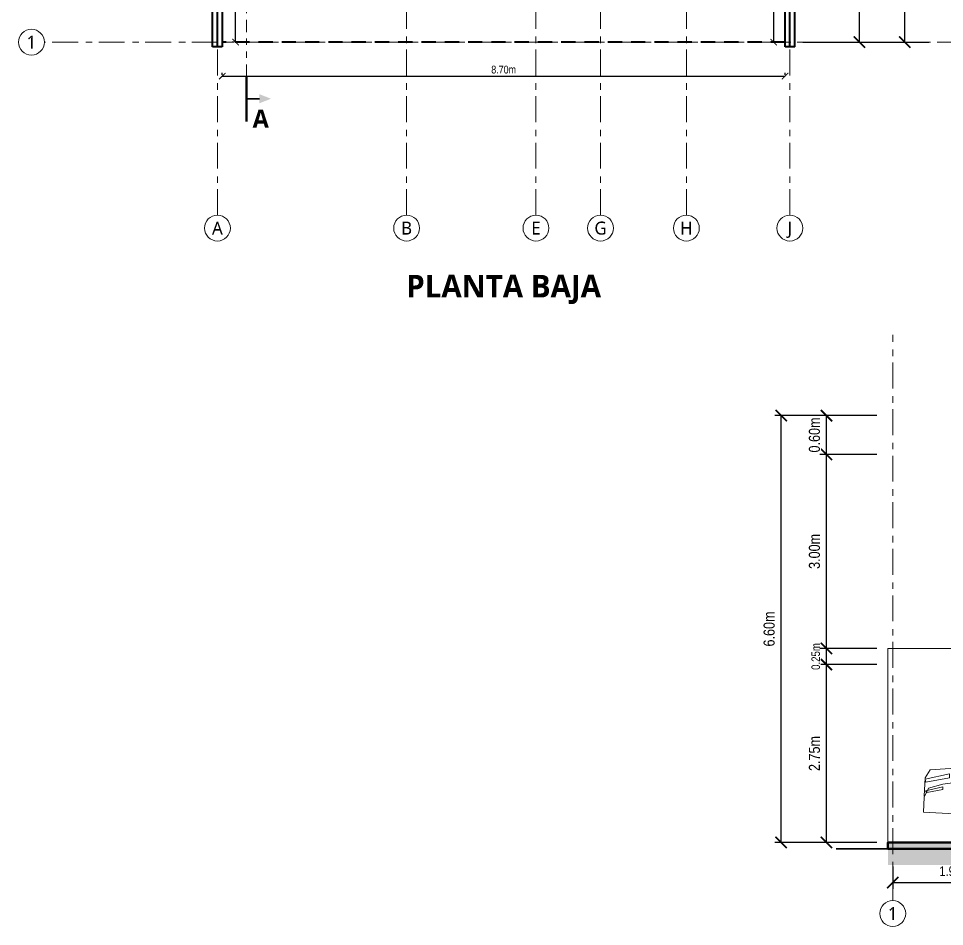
# Model space of a CAD drawing. Header units: metres. Extents: x 28.9 to 123.7, y -14.9 to 30.2.
# Drawn here: x 28.86 to 43.17, y -13.8 to 0.24 of the extents above; entities that cross this region are included whole.
import ezdxf
from ezdxf.enums import TextEntityAlignment as Align

# ---------------------------------------------------------------- set-up
doc = ezdxf.new("R2010")
doc.units = ezdxf.units.M
for name, pattern in [('EJE', [0.6, 0.4, -0.08, 0, -0.12]), ('PHANTOM', [6.35, 3.175, -0.635, 0.635, -0.635, 0.635, -0.635]), ('VACIO', [0.36, 0.22, -0.14])]:
    doc.linetypes.add(name, pattern=pattern)
for name, color, linetype, lineweight in [('001_Muros', 7, 'Continuous', 40), ('002_EjesVerticales', 8, 'EJE', 9), ('003_EjesHorizontales', 8, 'EJE', 9), ('007_Textos', 7, 'Continuous', 18), ('008_Cotas', 8, 'Continuous', 13), ('013_Cortes', 7, 'Continuous', 50), ('014_Achurados', 8, 'Continuous', 5), ('015_Proyeccion', 8, 'Continuous', 13), ('017_LineaDeCorte', 1, 'Continuous', 30), ('018_Terreno', 7, 'Continuous', 35), ('019_Entourage', 8, 'Continuous', 13)]:
    doc.layers.add(name, color=color, linetype=linetype, lineweight=lineweight)
doc.styles.add('OpenSans', font='OpenSans-Regular.ttf')
doc.styles.add('OpenSans-SemiBold', font='OpenSans-SemiBold.ttf')
doc.styles.add('OpenSansCondensed-Light', font='OpenSansCondensed-Light.ttf')
doc.dimstyles.new('EZDXF', dxfattribs={"dimtxt": 0.25, "dimasz": 0.175, "dimexe": 0.375, "dimexo": 0.125, "dimgap": 0.1, "dimtad": 1, "dimzin": 4, "dimtxsty": 'OpenSansCondensed-Light', "dimblk": 'ARCHTICK', "dimcen": 2.5, "dimazin": 1, "dimtfac": 0.5, "dimtmove": 2, "dimatfit": 3})

# ---------------------------------------------------------------- blocks, each defined once
blk = doc.blocks.new('EJE')
at = {"color": 0, "linetype": 'Continuous'}
blk.add_circle((0, 0), 0.2, dxfattribs=at)
at = {"color": 0, "style": 'OpenSans'}
blk.add_attdef('EJE', text='', height=0.2, dxfattribs=at).set_placement((0, 0), align=Align.MIDDLE_CENTER)
blk = doc.blocks.new('_ARCHTICK')
at = {"color": 0, "linetype": 'ByBlock', "const_width": 0.15}
blk.add_lwpolyline([(-0.5, -0.5), (0.5, 0.5)], dxfattribs=at)
blk = doc.blocks.new('*D134')
at = {"color": 0, "transparency": 16777216}
for p, q in [((40.985, 5.221), (42.235, 5.221)), ((41.86, -0.125), (41.86, 5.221)), ((40.985, -0.125), (42.235, -0.125))]:
    blk.add_line(p, q, dxfattribs=at)
at = {"layer": 'Defpoints', "transparency": 16777216}
for p in [(40.86, 5.221), (40.86, -0.125), (41.86, -0.125)]:
    blk.add_point(p, dxfattribs=at)
at = {"layer": '008_Cotas', "color": 0, "transparency": 16777216, "xscale": 0.175, "yscale": 0.175}
for p, rotation in [((41.86, 5.221), 90), ((41.86, -0.125), 270)]:
    blk.add_blockref('_ARCHTICK', p, dxfattribs=dict(at, rotation=rotation))
at = {"layer": '008_Cotas', "color": 0, "transparency": 16777216, "insert": (41.675, 2.548), "char_height": 0.17, "attachment_point": 5, "rotation": 90, "style": 'OpenSansCondensed-Light', "bg_fill": 3, "box_fill_scale": 1.1, "bg_fill_color": 0, "bg_fill_transparency": 0}
blk.add_mtext('5.35m', dxfattribs=at)
blk = doc.blocks.new('*D140')
at = {"color": 0, "transparency": 16777216}
for p, q in [((42.375, -12.87), (42.375, -13.22)), ((44.294, -12.87), (44.294, -13.22)), ((42.375, -13.12), (44.294, -13.12))]:
    blk.add_line(p, q, dxfattribs=at)
at = {"layer": 'Defpoints', "transparency": 16777216}
for p in [(42.375, -12.82), (44.294, -12.82), (42.375, -13.12)]:
    blk.add_point(p, dxfattribs=at)
at = {"layer": '008_Cotas', "color": 0, "transparency": 16777216, "xscale": 0.175, "yscale": 0.175, "rotation": 180}
blk.add_blockref('_ARCHTICK', (42.375, -13.12), dxfattribs=at)
at = {"layer": '008_Cotas', "color": 0, "transparency": 16777216, "xscale": 0.175, "yscale": 0.175}
blk.add_blockref('_ARCHTICK', (44.294, -13.12), dxfattribs=at)
at = {"layer": '008_Cotas', "color": 0, "transparency": 16777216, "insert": (43.3345, -12.945), "char_height": 0.15, "attachment_point": 5, "style": 'OpenSansCondensed-Light', "bg_fill": 3, "box_fill_scale": 1.1, "bg_fill_color": 0, "bg_fill_transparency": 0}
blk.add_mtext('1.92m', dxfattribs=at)
blk = doc.blocks.new('*D143')
at = {"color": 0, "transparency": 16777216}
for p, q in [((42.13, -9.75), (41.25, -9.75)), ((41.35, -12.5), (41.35, -9.75)), ((42.13, -12.5), (41.25, -12.5))]:
    blk.add_line(p, q, dxfattribs=at)
at = {"layer": 'Defpoints', "transparency": 16777216}
for p in [(42.18, -9.75), (41.35, -12.5), (42.18, -12.5)]:
    blk.add_point(p, dxfattribs=at)
at = {"layer": '008_Cotas', "color": 0, "transparency": 16777216, "xscale": 0.175, "yscale": 0.175}
for p, rotation in [((41.35, -9.75), 90), ((41.35, -12.5), 270)]:
    blk.add_blockref('_ARCHTICK', p, dxfattribs=dict(at, rotation=rotation))
at = {"layer": '008_Cotas', "color": 0, "transparency": 16777216, "insert": (41.165, -11.125), "char_height": 0.17, "attachment_point": 5, "rotation": 90, "style": 'OpenSansCondensed-Light', "bg_fill": 3, "box_fill_scale": 1.1, "bg_fill_color": 0, "bg_fill_transparency": 0}
blk.add_mtext('2.75m', dxfattribs=at)
blk = doc.blocks.new('*D124')
at = {"color": 0, "transparency": 16777216}
for p, q in [((42.13, -9.5), (41.25, -9.5)), ((41.35, -9.75), (41.35, -9.5)), ((42.13, -9.75), (41.25, -9.75))]:
    blk.add_line(p, q, dxfattribs=at)
at = {"layer": 'Defpoints', "transparency": 16777216}
for p in [(42.18, -9.5), (41.35, -9.75), (42.18, -9.75)]:
    blk.add_point(p, dxfattribs=at)
at = {"layer": '008_Cotas', "color": 0, "transparency": 16777216, "xscale": 0.175, "yscale": 0.175}
for p, rotation in [((41.35, -9.5), 270), ((41.35, -9.75), 90)]:
    blk.add_blockref('_ARCHTICK', p, dxfattribs=dict(at, rotation=rotation))
at = {"layer": '008_Cotas', "color": 0, "transparency": 16777216, "insert": (41.185, -9.625), "char_height": 0.13, "attachment_point": 5, "rotation": 90, "style": 'OpenSansCondensed-Light', "bg_fill": 3, "box_fill_scale": 1.1, "bg_fill_color": 0, "bg_fill_transparency": 0}
blk.add_mtext('0.25m', dxfattribs=at)
blk = doc.blocks.new('*D132')
at = {"color": 0, "transparency": 16777216}
for p, q in [((42.13, -6.5), (41.25, -6.5)), ((41.35, -9.5), (41.35, -6.5)), ((42.13, -9.5), (41.25, -9.5))]:
    blk.add_line(p, q, dxfattribs=at)
at = {"layer": 'Defpoints', "transparency": 16777216}
for p in [(42.18, -6.5), (41.35, -9.5), (42.18, -9.5)]:
    blk.add_point(p, dxfattribs=at)
at = {"layer": '008_Cotas', "color": 0, "transparency": 16777216, "xscale": 0.175, "yscale": 0.175}
for p, rotation in [((41.35, -6.5), 90), ((41.35, -9.5), 270)]:
    blk.add_blockref('_ARCHTICK', p, dxfattribs=dict(at, rotation=rotation))
at = {"layer": '008_Cotas', "color": 0, "transparency": 16777216, "insert": (41.165, -8), "char_height": 0.17, "attachment_point": 5, "rotation": 90, "style": 'OpenSansCondensed-Light', "bg_fill": 3, "box_fill_scale": 1.1, "bg_fill_color": 0, "bg_fill_transparency": 0}
blk.add_mtext('3.00m', dxfattribs=at)
blk = doc.blocks.new('*D138')
at = {"color": 0, "transparency": 16777216}
for p, q in [((42.13, -5.9), (41.25, -5.9)), ((41.35, -6.5), (41.35, -5.9)), ((42.13, -6.5), (41.25, -6.5))]:
    blk.add_line(p, q, dxfattribs=at)
at = {"layer": 'Defpoints', "transparency": 16777216}
for p in [(42.18, -5.9), (41.35, -6.5), (42.18, -6.5)]:
    blk.add_point(p, dxfattribs=at)
at = {"layer": '008_Cotas', "color": 0, "transparency": 16777216, "xscale": 0.175, "yscale": 0.175}
for p, rotation in [((41.35, -5.9), 90), ((41.35, -6.5), 270)]:
    blk.add_blockref('_ARCHTICK', p, dxfattribs=dict(at, rotation=rotation))
at = {"layer": '008_Cotas', "color": 0, "transparency": 16777216, "insert": (41.165, -6.2), "char_height": 0.17, "attachment_point": 5, "rotation": 90, "style": 'OpenSansCondensed-Light', "bg_fill": 3, "box_fill_scale": 1.1, "bg_fill_color": 0, "bg_fill_transparency": 0}
blk.add_mtext('0.60m', dxfattribs=at)
blk = doc.blocks.new('*D146')
at = {"color": 0, "transparency": 16777216}
for p, q in [((42.13, -5.9), (40.55, -5.9)), ((40.65, -12.5), (40.65, -5.9)), ((42.13, -12.5), (40.55, -12.5))]:
    blk.add_line(p, q, dxfattribs=at)
at = {"layer": 'Defpoints', "transparency": 16777216}
for p in [(42.18, -5.9), (40.65, -12.5), (42.18, -12.5)]:
    blk.add_point(p, dxfattribs=at)
at = {"layer": '008_Cotas', "color": 0, "transparency": 16777216, "xscale": 0.175, "yscale": 0.175}
for p, rotation in [((40.65, -5.9), 90), ((40.65, -12.5), 270)]:
    blk.add_blockref('_ARCHTICK', p, dxfattribs=dict(at, rotation=rotation))
at = {"layer": '008_Cotas', "color": 0, "transparency": 16777216, "insert": (40.465, -9.2), "char_height": 0.17, "attachment_point": 5, "rotation": 90, "style": 'OpenSansCondensed-Light', "bg_fill": 3, "box_fill_scale": 1.1, "bg_fill_color": 0, "bg_fill_transparency": 0}
blk.add_mtext('6.60m', dxfattribs=at)
blk = doc.blocks.new('*D144')
at = {"color": 0, "transparency": 16777216}
for p, q in [((32.01, -0.63), (32.01, -0.6)), ((32.01, -0.65), (40.71, -0.65)), ((40.71, -0.63), (40.71, -0.6))]:
    blk.add_line(p, q, dxfattribs=at)
at = {"layer": 'Defpoints', "transparency": 16777216}
for p in [(32.01, -0.65), (32.01, -0.65), (40.71, -0.65)]:
    blk.add_point(p, dxfattribs=at)
at = {"layer": '008_Cotas', "color": 0, "transparency": 16777216, "xscale": 0.1, "yscale": 0.1, "rotation": 180}
blk.add_blockref('_ARCHTICK', (32.01, -0.65), dxfattribs=at)
at = {"layer": '008_Cotas', "color": 0, "transparency": 16777216, "xscale": 0.1, "yscale": 0.1}
blk.add_blockref('_ARCHTICK', (40.71, -0.65), dxfattribs=at)
at = {"layer": '008_Cotas', "color": 0, "transparency": 16777216, "insert": (36.36, -0.55), "char_height": 0.12, "attachment_point": 5, "style": 'OpenSansCondensed-Light', "bg_fill": 3, "box_fill_scale": 1.1, "bg_fill_color": 0, "bg_fill_transparency": 0}
blk.add_mtext('8.70m', dxfattribs=at)
blk = doc.blocks.new('*D127')
at = {"color": 0, "transparency": 16777216}
for p, q in [((32.195, 5.146), (32.165, 5.146)), ((32.215, -0.125), (32.215, 5.146)), ((32.195, -0.125), (32.165, -0.125))]:
    blk.add_line(p, q, dxfattribs=at)
at = {"layer": 'Defpoints', "transparency": 16777216}
for p in [(32.215, 5.146), (32.215, -0.125), (32.215, -0.125)]:
    blk.add_point(p, dxfattribs=at)
at = {"layer": '008_Cotas', "color": 0, "transparency": 16777216, "xscale": 0.1, "yscale": 0.1}
for p, rotation in [((32.215, 5.146), 90), ((32.215, -0.125), 270)]:
    blk.add_blockref('_ARCHTICK', p, dxfattribs=dict(at, rotation=rotation))
at = {"layer": '008_Cotas', "color": 0, "transparency": 16777216, "insert": (32.115, 2.5105), "char_height": 0.12, "attachment_point": 5, "rotation": 90, "style": 'OpenSansCondensed-Light', "bg_fill": 3, "box_fill_scale": 1.1, "bg_fill_color": 0, "bg_fill_transparency": 0}
blk.add_mtext('5.27m', dxfattribs=at)
blk = doc.blocks.new('*D139')
at = {"color": 0, "transparency": 16777216}
for p, q in [((40.515, 6.748), (40.485, 6.748)), ((40.535, -0.125), (40.535, 6.748)), ((40.515, -0.125), (40.485, -0.125))]:
    blk.add_line(p, q, dxfattribs=at)
at = {"layer": 'Defpoints', "transparency": 16777216}
for p in [(40.535, 6.748), (40.535, -0.125), (40.535, -0.125)]:
    blk.add_point(p, dxfattribs=at)
at = {"layer": '008_Cotas', "color": 0, "transparency": 16777216, "xscale": 0.1, "yscale": 0.1}
for p, rotation in [((40.535, 6.748), 90), ((40.535, -0.125), 270)]:
    blk.add_blockref('_ARCHTICK', p, dxfattribs=dict(at, rotation=rotation))
at = {"layer": '008_Cotas', "color": 0, "transparency": 16777216, "insert": (40.435, 3.3115), "char_height": 0.12, "attachment_point": 5, "rotation": 90, "style": 'OpenSansCondensed-Light', "bg_fill": 3, "box_fill_scale": 1.1, "bg_fill_color": 0, "bg_fill_transparency": 0}
blk.add_mtext('6.87m', dxfattribs=at)

msp = doc.modelspace()

# ---------------------------------------------------------------- hatches: boundary and pattern name
at = {"layer": '014_Achurados'}
h = msp.add_hatch(dxfattribs=at)
h.set_pattern_fill('AR-CONC', scale=0.0025)
h.paths.add_polyline_path([(49.246, -12.7), (49.246, -12.6), (47.796, -12.6), (47.796, -12.7), (47.646, -12.7), (47.646, -12.6), (42.3, -12.6), (42.3, -12.5), (66.821, -12.5), (66.821, -12.6), (49.396, -12.6), (49.396, -12.7)])
h = msp.add_hatch(dxfattribs=at)
h.set_pattern_fill('EARTH', scale=0.016, angle=45)
h.paths.add_polyline_path([(66.821, -12.85), (42.3, -12.85), (42.3, -12.6), (47.646, -12.6), (47.646, -12.7), (47.796, -12.7), (47.796, -12.6), (49.246, -12.6), (49.246, -12.7), (49.396, -12.7), (49.396, -12.6), (66.821, -12.6)])
at = {"layer": '017_LineaDeCorte'}
msp.add_hatch(color=256, dxfattribs=at).paths.add_polyline_path([(32.765, -1), (32.585, -0.93), (32.585, -1.07)])

# ---------------------------------------------------------------- linework, layer by layer
at = {"layer": '001_Muros'}
for p, q in [((31.86, -0.2), (31.86, 27.243)), ((31.935, -0.2), (31.935, 27.243)), ((40.785, -0.2), (40.785, 27.243)), ((40.86, -0.2), (40.86, 27.243)), ((40.71, -0.2), (40.71, 6.75)), ((32.01, -0.2), (31.86, -0.2)), ((40.86, -0.2), (40.71, -0.2))]:
    msp.add_line(p, q, dxfattribs=at)
msp.add_lwpolyline([(32.01, 5.146), (32.01, -0.2)], dxfattribs=at)
at = {"layer": '001_Muros', "linetype": 'VACIO'}
msp.add_lwpolyline([(40.71, -0.125), (40.71, -0.125), (32.01, -0.125)], dxfattribs=at)
at = {"layer": '002_EjesVerticales'}
for p, q in [((31.935, -2.8), (31.935, 29.843)), ((34.86, -2.8), (34.86, 29.843)), ((36.86, -2.8), (36.86, 29.843)), ((37.858, -2.8), (37.858, 29.843)), ((40.785, -2.8), (40.785, 29.843)), ((43.46, -0.125), (29.26, -0.125))]:
    msp.add_line(p, q, dxfattribs=at)
at = {"layer": '002_EjesVerticales', "true_color": 0x000000}
msp.add_line((39.185, -2.8), (39.185, 29.843), dxfattribs=at)
at = {"layer": '003_EjesHorizontales'}
msp.add_line((42.375, -13.4), (42.375, -4.65), dxfattribs=at)
at = {"layer": '013_Cortes'}
msp.add_lwpolyline([(49.246, -12.7), (49.246, -12.6), (47.796, -12.6), (47.796, -12.7), (47.646, -12.7), (47.646, -12.6), (42.3, -12.6), (42.3, -12.5), (66.821, -12.5), (66.821, -12.6), (49.396, -12.6), (49.396, -12.7), (49.246, -12.7)], close=True, dxfattribs=at)
at = {"layer": '015_Proyeccion'}
for p, q in [((42.3, -12.499), (42.3, -9.5)), ((42.3, -9.5), (44.215, -9.5))]:
    msp.add_line(p, q, dxfattribs=at)
at = {"layer": '017_LineaDeCorte', "linetype": 'PHANTOM', "lineweight": 18, "ltscale": 0.06}
msp.add_line((32.385, -1.35), (32.385, 17.321), dxfattribs=at)
at = {"layer": '017_LineaDeCorte', "lineweight": 50}
msp.add_line((32.385, -1.35), (32.385, -0.65), dxfattribs=at)
at = {"layer": '017_LineaDeCorte', "lineweight": 35}
msp.add_line((32.385, -1), (32.585, -1), dxfattribs=at)
at = {"layer": '018_Terreno'}
msp.add_line((41.5, -12.6), (67.621, -12.6), dxfattribs=at)
at = {"layer": '019_Entourage'}
for points in [[(42.862, -11.784), (42.875, -11.5), (42.955, -11.38), (43.805, -11.32), (44.569, -11.26)], [(42.875, -11.52), (43.255, -11.44), (43.255, -11.5), (42.885, -11.57), (42.875, -11.52)], [(42.85, -12.03), (42.86, -11.8), (42.93, -11.66), (43.15, -11.6), (43.8, -11.51)], [(42.88, -11.7), (43.15, -11.64), (43.15, -11.68), (42.9, -11.73), (42.88, -11.7)], [(43.33, -12.06), (42.85, -12.03), (42.85, -12.03)]]:
    msp.add_lwpolyline(points, dxfattribs=at)

# ---------------------------------------------------------------- block references
at = {"layer": '002_EjesVerticales'}
for p, values in [((29.06, -0.125), {'EJE': '1'}), ((31.935, -3), {'EJE': 'A'}), ((34.86, -3), {'EJE': 'B'}), ((36.86, -3), {'EJE': 'E'}), ((37.858, -3), {'EJE': 'G'}), ((40.785, -3), {'EJE': 'J'}), ((42.375, -13.6), {'EJE': '1'})]:
    msp.add_blockref('EJE', p, dxfattribs=at).add_auto_attribs(values)
at = {"layer": '002_EjesVerticales', "color": 18, "true_color": 0x000000}
msp.add_blockref('EJE', (39.185, -3), dxfattribs=at).add_auto_attribs({'EJE': 'H'})

# ---------------------------------------------------------------- texts
at = {"layer": '007_Textos', "attachment_point": 5, "style": 'OpenSans-SemiBold'}
for s, insert, char_height in [('A', (32.605, -1.31), 0.28), ('PLANTA BAJA', (36.36, -3.95), 0.35)]:
    msp.add_mtext(s, dxfattribs=dict(at, insert=insert, char_height=char_height))

# ---------------------------------------------------------------- next in the draw order: dimensions: what is measured, and where the dimension line sits
at = {"layer": '008_Cotas'}
for base, p1, p2, override, picture, middle in [((40.535, -0.125), (40.535, -0.125), (40.535, 6.748), {"dimtxt": 0.12, "dimasz": 0.1, "dimexe": 0.05, "dimexo": 0.02, "dimgap": 0.04, "dimdec": 2, "dimrnd": 0.001, "dimzin": 0, "dimdsep": 46, "dimpost": '<>m', "dimtix": 1, "dimtfill": 1}, '*D139', (40.435, 3.261)), ((41.86, -0.125), (40.86, -0.125), (40.86, 5.221), {"dimtxt": 0.17, "dimdec": 2, "dimrnd": 0.001, "dimzin": 0, "dimdsep": 46, "dimpost": '<>m', "dimtix": 1, "dimfxl": 1, "dimtfill": 1}, '*D134', (41.675, 2.548)), ((32.215, -0.125), (32.215, -0.125), (32.215, 5.146), {"dimtxt": 0.12, "dimasz": 0.1, "dimexe": 0.05, "dimexo": 0.02, "dimgap": 0.04, "dimdec": 2, "dimrnd": 0.001, "dimzin": 0, "dimdsep": 46, "dimpost": '<>m', "dimtix": 1, "dimtfill": 1}, '*D127', (32.115, 2.51)), ((41.35, -12.5), (42.18, -12.5), (42.18, -9.75), {"dimtxt": 0.17, "dimexe": 0.1, "dimexo": 0.05, "dimdec": 2, "dimrnd": 0.001, "dimzin": 0, "dimdsep": 46, "dimpost": '<>m', "dimtix": 1, "dimtfill": 1}, '*D143', (41.165, -11.125))]:
    dim = msp.add_linear_dim(base=base, p1=p1, p2=p2, angle=90, dimstyle='EZDXF', override=override, dxfattribs=at)
    dim.commit()
    dim.dimension.update_dxf_attribs({"geometry": picture, "text_midpoint": middle})
for base, p1, p2, override, picture, middle in [((32.01, -0.65), (32.01, -0.65), (40.71, -0.65), {"dimtxt": 0.12, "dimasz": 0.1, "dimexe": 0.05, "dimexo": 0.02, "dimgap": 0.04, "dimdec": 2, "dimrnd": 0.001, "dimzin": 0, "dimdsep": 46, "dimpost": '<>m', "dimtix": 1, "dimtfill": 1}, '*D144', (36.36, -0.55)), ((42.375, -13.12), (42.375, -12.82), (44.294, -12.82), {"dimtxt": 0.15, "dimexe": 0.1, "dimexo": 0.05, "dimtad": 1, "dimdec": 2, "dimrnd": 0.001, "dimzin": 0, "dimdsep": 46, "dimpost": '<>m', "dimtix": 1, "dimtfill": 1}, '*D140', (43.334, -12.945))]:
    dim = msp.add_linear_dim(base=base, p1=p1, p2=p2, dimstyle='EZDXF', override=override, dxfattribs=at)
    dim.commit()
    dim.dimension.update_dxf_attribs({"geometry": picture, "text_midpoint": middle})

# ---------------------------------------------------------------- next in the draw order: dimensions: what is measured, and where the dimension line sits
msp.add_linear_dim(base=(42.56, -0.125), p1=(40.86, -0.125), p2=(40.86, 27.168), angle=90, dimstyle='EZDXF', override={"dimtxt": 0.17, "dimdec": 2, "dimrnd": 0.001, "dimzin": 0, "dimdsep": 46, "dimpost": '<>m', "dimtix": 1, "dimfxl": 1, "dimtfill": 1}, dxfattribs=at).render()
dim = msp.add_linear_dim(base=(41.35, -9.75), p1=(42.18, -9.75), p2=(42.18, -9.5), angle=90, dimstyle='EZDXF', override={"dimtxt": 0.13, "dimexe": 0.1, "dimexo": 0.05, "dimdec": 2, "dimrnd": 0.001, "dimzin": 0, "dimdsep": 46, "dimpost": '<>m', "dimtix": 1, "dimtfill": 1}, dxfattribs=at)
dim.commit()
dim.dimension.update_dxf_attribs({"geometry": '*D124', "text_midpoint": (41.185, -9.625)})

# ---------------------------------------------------------------- next in the draw order: dimensions: what is measured, and where the dimension line sits
dim = msp.add_linear_dim(base=(41.35, -9.5), p1=(42.18, -9.5), p2=(42.18, -6.5), angle=90, dimstyle='EZDXF', override={"dimtxt": 0.17, "dimexe": 0.1, "dimexo": 0.05, "dimdec": 2, "dimrnd": 0.001, "dimzin": 0, "dimdsep": 46, "dimpost": '<>m', "dimtix": 1, "dimtfill": 1}, dxfattribs=at)
dim.commit()
dim.dimension.update_dxf_attribs({"geometry": '*D132', "text_midpoint": (41.165, -8)})

# ---------------------------------------------------------------- next in the draw order: dimensions: what is measured, and where the dimension line sits
dim = msp.add_linear_dim(base=(41.35, -6.5), p1=(42.18, -6.5), p2=(42.18, -5.9), angle=90, dimstyle='EZDXF', override={"dimtxt": 0.17, "dimexe": 0.1, "dimexo": 0.05, "dimdec": 2, "dimrnd": 0.001, "dimzin": 0, "dimdsep": 46, "dimpost": '<>m', "dimtix": 1, "dimtfill": 1}, dxfattribs=at)
dim.commit()
dim.dimension.update_dxf_attribs({"geometry": '*D138', "text_midpoint": (41.165, -6.2)})

# ---------------------------------------------------------------- next in the draw order: dimensions: what is measured, and where the dimension line sits
dim = msp.add_linear_dim(base=(40.65, -12.5), p1=(42.18, -12.5), p2=(42.18, -5.9), angle=90, dimstyle='EZDXF', override={"dimtxt": 0.17, "dimexe": 0.1, "dimexo": 0.05, "dimdec": 2, "dimrnd": 0.001, "dimzin": 0, "dimdsep": 46, "dimpost": '<>m', "dimtix": 1, "dimtfill": 1}, dxfattribs=at)
dim.commit()
dim.dimension.update_dxf_attribs({"geometry": '*D146', "text_midpoint": (40.465, -9.2)})

doc.saveas('drawing.dxf')
